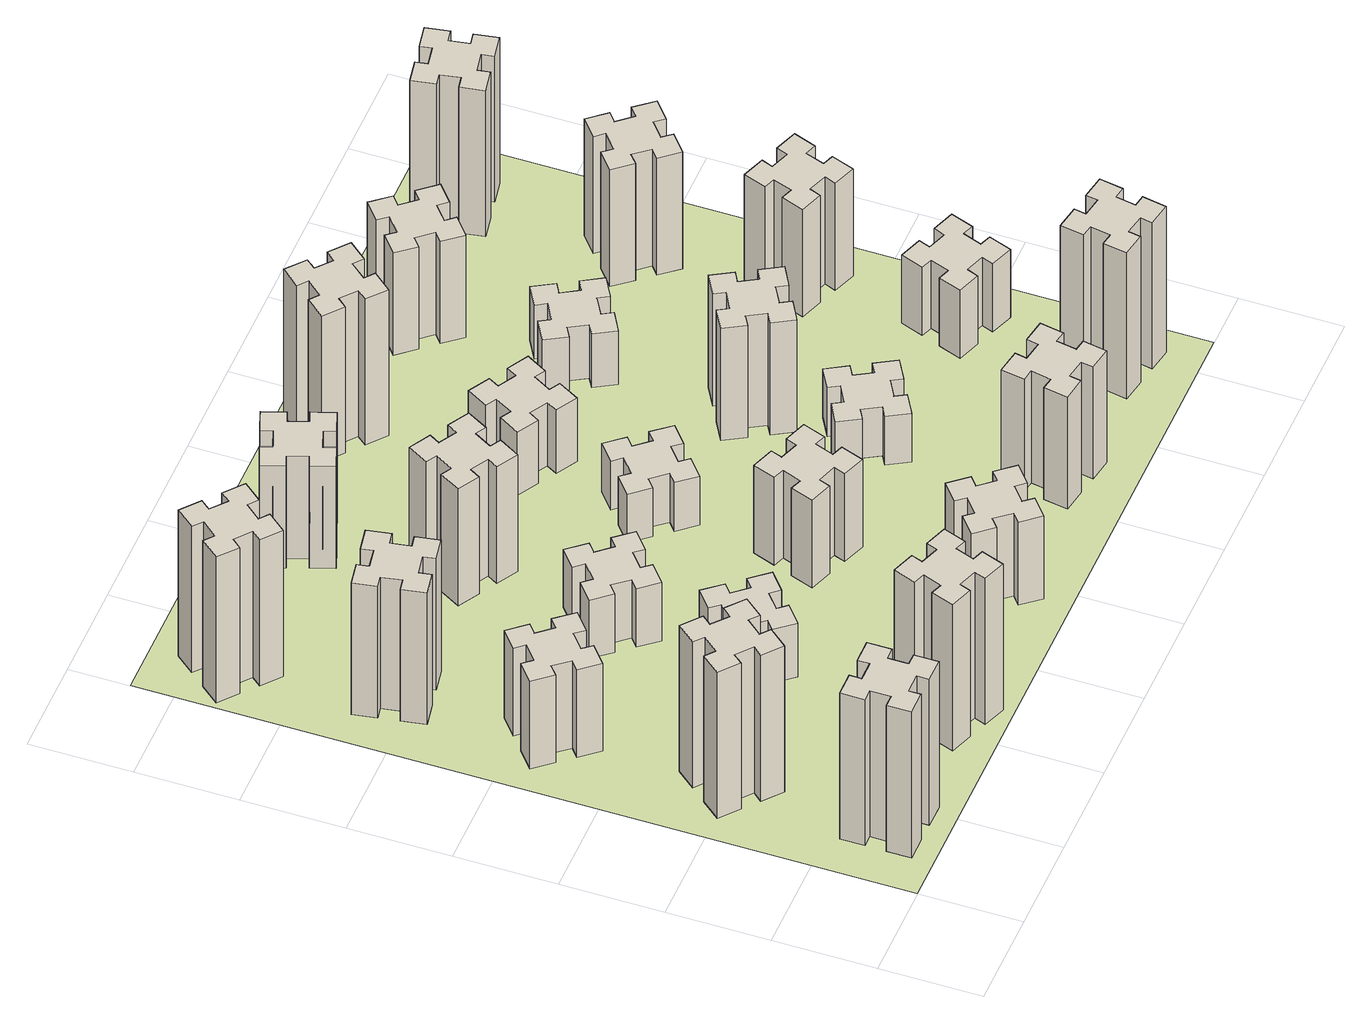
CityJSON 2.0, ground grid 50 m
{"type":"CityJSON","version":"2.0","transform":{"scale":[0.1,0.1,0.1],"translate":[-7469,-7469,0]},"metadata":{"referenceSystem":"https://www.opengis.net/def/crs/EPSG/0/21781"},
"CityObjects":{
"building1":{"type":"Building","attributes":{"class":"1000","function":"1000","usage":"1000","yearOfConstruction":2016,"roofType":"1000","measuredHeight":90,"storeysAboveGround":30,"storeysBelowGround":0},"geometry":[{"type":"Solid","lod":"1","boundaries":[[[[0,1,2,3,4,5,6,7,8,9,10,11,12,13,14,15,16,17,18,19]],[[17,16,20,21]],[[16,15,22,20]],[[15,14,23,22]],[[14,13,24,23]],[[13,12,25,24]],[[12,11,26,25]],[[11,10,27,26]],[[10,9,28,27]],[[9,8,29,28]],[[8,7,30,29]],[[7,6,31,30]],[[6,5,32,31]],[[5,4,33,32]],[[4,3,34,33]],[[3,2,35,34]],[[2,1,36,35]],[[1,0,37,36]],[[0,19,38,37]],[[19,18,39,38]],[[18,17,21,39]],[[24,25,26,27,28,29,30,31,32,33,34,35,36,37,38,39,21,20,22,23]]]]}]},
"building2":{"type":"Building","attributes":{"class":"1000","function":"1000","usage":"1000","yearOfConstruction":2016,"roofType":"1000","measuredHeight":90,"storeysAboveGround":30,"storeysBelowGround":0},"geometry":[{"type":"Solid","lod":"1","boundaries":[[[[40,41,42,43,44,45,46,47,48,49,50,51,52,53,54,55,56,57,58,59]],[[57,56,60,61]],[[56,55,62,60]],[[55,54,63,62]],[[54,53,64,63]],[[53,52,65,64]],[[52,51,66,65]],[[51,50,67,66]],[[50,49,68,67]],[[49,48,69,68]],[[48,47,70,69]],[[47,46,71,70]],[[46,45,72,71]],[[45,44,73,72]],[[44,43,74,73]],[[43,42,75,74]],[[42,41,76,75]],[[41,40,77,76]],[[40,59,78,77]],[[59,58,79,78]],[[58,57,61,79]],[[64,65,66,67,68,69,70,71,72,73,74,75,76,77,78,79,61,60,62,63]]]]}]},
"building3":{"type":"Building","attributes":{"class":"1000","function":"1000","usage":"1000","yearOfConstruction":2016,"roofType":"1000","measuredHeight":54,"storeysAboveGround":30,"storeysBelowGround":0},"geometry":[{"type":"Solid","lod":"1","boundaries":[[[[80,81,82,83,84,85,86,87,88,89,90,91,92,93,94,95,96,97,98,99]],[[97,96,100,101]],[[96,95,102,100]],[[95,94,103,102]],[[94,93,104,103]],[[93,92,105,104]],[[92,91,106,105]],[[91,90,107,106]],[[90,89,108,107]],[[89,88,109,108]],[[88,87,110,109]],[[87,86,111,110]],[[86,85,112,111]],[[85,84,113,112]],[[84,83,114,113]],[[83,82,115,114]],[[82,81,116,115]],[[81,80,117,116]],[[80,99,118,117]],[[99,98,119,118]],[[98,97,101,119]],[[104,105,106,107,108,109,110,111,112,113,114,115,116,117,118,119,101,100,102,103]]]]}]},
"building4":{"type":"Building","attributes":{"class":"1000","function":"1000","usage":"1000","yearOfConstruction":2016,"roofType":"1000","measuredHeight":81,"storeysAboveGround":30,"storeysBelowGround":0},"geometry":[{"type":"Solid","lod":"1","boundaries":[[[[120,121,122,123,124,125,126,127,128,129,130,131,132,133,134,135,136,137,138,139]],[[137,136,140,141]],[[136,135,142,140]],[[135,134,143,142]],[[134,133,144,143]],[[133,132,145,144]],[[132,131,146,145]],[[131,130,147,146]],[[130,129,148,147]],[[129,128,149,148]],[[128,127,150,149]],[[127,126,151,150]],[[126,125,152,151]],[[125,124,153,152]],[[124,123,154,153]],[[123,122,155,154]],[[122,121,156,155]],[[121,120,157,156]],[[120,139,158,157]],[[139,138,159,158]],[[138,137,141,159]],[[144,145,146,147,148,149,150,151,152,153,154,155,156,157,158,159,141,140,142,143]]]]}]},
"building5":{"type":"Building","attributes":{"class":"1000","function":"1000","usage":"1000","yearOfConstruction":2016,"roofType":"1000","measuredHeight":90,"storeysAboveGround":30,"storeysBelowGround":0},"geometry":[{"type":"Solid","lod":"1","boundaries":[[[[160,161,162,163,164,165,166,167,168,169,170,171,172,173,174,175,176,177,178,179]],[[177,176,180,181]],[[176,175,182,180]],[[175,174,183,182]],[[174,173,184,183]],[[173,172,185,184]],[[172,171,186,185]],[[171,170,187,186]],[[170,169,188,187]],[[169,168,189,188]],[[168,167,190,189]],[[167,166,191,190]],[[166,165,192,191]],[[165,164,193,192]],[[164,163,194,193]],[[163,162,195,194]],[[162,161,196,195]],[[161,160,197,196]],[[160,179,198,197]],[[179,178,199,198]],[[178,177,181,199]],[[184,185,186,187,188,189,190,191,192,193,194,195,196,197,198,199,181,180,182,183]]]]}]},
"building6":{"type":"Building","attributes":{"class":"1000","function":"1000","usage":"1000","yearOfConstruction":2016,"roofType":"1000","measuredHeight":90,"storeysAboveGround":30,"storeysBelowGround":0},"geometry":[{"type":"Solid","lod":"1","boundaries":[[[[200,201,202,203,204,205,206,207,208,209,210,211,212,213,214,215,216,217,218,219]],[[217,216,220,221]],[[216,215,222,220]],[[215,214,223,222]],[[214,213,224,223]],[[213,212,225,224]],[[212,211,226,225]],[[211,210,227,226]],[[210,209,228,227]],[[209,208,229,228]],[[208,207,230,229]],[[207,206,231,230]],[[206,205,232,231]],[[205,204,233,232]],[[204,203,234,233]],[[203,202,235,234]],[[202,201,236,235]],[[201,200,237,236]],[[200,219,238,237]],[[219,218,239,238]],[[218,217,221,239]],[[224,225,226,227,228,229,230,231,232,233,234,235,236,237,238,239,221,220,222,223]]]]}]},
"building7":{"type":"Building","attributes":{"class":"1000","function":"1000","usage":"1000","yearOfConstruction":2016,"roofType":"1000","measuredHeight":33,"storeysAboveGround":30,"storeysBelowGround":0},"geometry":[{"type":"Solid","lod":"1","boundaries":[[[[240,241,242,243,244,245,246,247,248,249,250,251,252,253,254,255,256,257,258,259]],[[257,256,260,261]],[[256,255,262,260]],[[255,254,263,262]],[[254,253,264,263]],[[253,252,265,264]],[[252,251,266,265]],[[251,250,267,266]],[[250,249,268,267]],[[249,248,269,268]],[[248,247,270,269]],[[247,246,271,270]],[[246,245,272,271]],[[245,244,273,272]],[[244,243,274,273]],[[243,242,275,274]],[[242,241,276,275]],[[241,240,277,276]],[[240,259,278,277]],[[259,258,279,278]],[[258,257,261,279]],[[264,265,266,267,268,269,270,271,272,273,274,275,276,277,278,279,261,260,262,263]]]]}]},
"building8":{"type":"Building","attributes":{"class":"1000","function":"1000","usage":"1000","yearOfConstruction":2016,"roofType":"1000","measuredHeight":36,"storeysAboveGround":30,"storeysBelowGround":0},"geometry":[{"type":"Solid","lod":"1","boundaries":[[[[280,281,282,283,284,285,286,287,288,289,290,291,292,293,294,295,296,297,298,299]],[[297,296,300,301]],[[296,295,302,300]],[[295,294,303,302]],[[294,293,304,303]],[[293,292,305,304]],[[292,291,306,305]],[[291,290,307,306]],[[290,289,308,307]],[[289,288,309,308]],[[288,287,310,309]],[[287,286,311,310]],[[286,285,312,311]],[[285,284,313,312]],[[284,283,314,313]],[[283,282,315,314]],[[282,281,316,315]],[[281,280,317,316]],[[280,299,318,317]],[[299,298,319,318]],[[298,297,301,319]],[[304,305,306,307,308,309,310,311,312,313,314,315,316,317,318,319,301,300,302,303]]]]}]},
"building9":{"type":"Building","attributes":{"class":"1000","function":"1000","usage":"1000","yearOfConstruction":2016,"roofType":"1000","measuredHeight":72,"storeysAboveGround":30,"storeysBelowGround":0},"geometry":[{"type":"Solid","lod":"1","boundaries":[[[[320,321,322,323,324,325,326,327,328,329,330,331,332,333,334,335,336,337,338,339]],[[337,336,340,341]],[[336,335,342,340]],[[335,334,343,342]],[[334,333,344,343]],[[333,332,345,344]],[[332,331,346,345]],[[331,330,347,346]],[[330,329,348,347]],[[329,328,349,348]],[[328,327,350,349]],[[327,326,351,350]],[[326,325,352,351]],[[325,324,353,352]],[[324,323,354,353]],[[323,322,355,354]],[[322,321,356,355]],[[321,320,357,356]],[[320,339,358,357]],[[339,338,359,358]],[[338,337,341,359]],[[344,345,346,347,348,349,350,351,352,353,354,355,356,357,358,359,341,340,342,343]]]]}]},
"building10":{"type":"Building","attributes":{"class":"1000","function":"1000","usage":"1000","yearOfConstruction":2016,"roofType":"1000","measuredHeight":51,"storeysAboveGround":30,"storeysBelowGround":0},"geometry":[{"type":"Solid","lod":"1","boundaries":[[[[360,361,362,363,364,365,366,367,368,369,370,371,372,373,374,375,376,377,378,379]],[[377,376,380,381]],[[376,375,382,380]],[[375,374,383,382]],[[374,373,384,383]],[[373,372,385,384]],[[372,371,386,385]],[[371,370,387,386]],[[370,369,388,387]],[[369,368,389,388]],[[368,367,390,389]],[[367,366,391,390]],[[366,365,392,391]],[[365,364,393,392]],[[364,363,394,393]],[[363,362,395,394]],[[362,361,396,395]],[[361,360,397,396]],[[360,379,398,397]],[[379,378,399,398]],[[378,377,381,399]],[[384,385,386,387,388,389,390,391,392,393,394,395,396,397,398,399,381,380,382,383]]]]}]},
"building11":{"type":"Building","attributes":{"class":"1000","function":"1000","usage":"1000","yearOfConstruction":2016,"roofType":"1000","measuredHeight":63,"storeysAboveGround":30,"storeysBelowGround":0},"geometry":[{"type":"Solid","lod":"1","boundaries":[[[[400,401,402,403,404,405,406,407,408,409,410,411,412,413,414,415,416,417,418,419]],[[417,416,420,421]],[[416,415,422,420]],[[415,414,423,422]],[[414,413,424,423]],[[413,412,425,424]],[[412,411,426,425]],[[411,410,427,426]],[[410,409,428,427]],[[409,408,429,428]],[[408,407,430,429]],[[407,406,431,430]],[[406,405,432,431]],[[405,404,433,432]],[[404,403,434,433]],[[403,402,435,434]],[[402,401,436,435]],[[401,400,437,436]],[[400,419,438,437]],[[419,418,439,438]],[[418,417,421,439]],[[424,425,426,427,428,429,430,431,432,433,434,435,436,437,438,439,421,420,422,423]]]]}]},
"building12":{"type":"Building","attributes":{"class":"1000","function":"1000","usage":"1000","yearOfConstruction":2016,"roofType":"1000","measuredHeight":54,"storeysAboveGround":30,"storeysBelowGround":0},"geometry":[{"type":"Solid","lod":"1","boundaries":[[[[440,441,442,443,444,445,446,447,448,449,450,451,452,453,454,455,456,457,458,459]],[[457,456,460,461]],[[456,455,462,460]],[[455,454,463,462]],[[454,453,464,463]],[[453,452,465,464]],[[452,451,466,465]],[[451,450,467,466]],[[450,449,468,467]],[[449,448,469,468]],[[448,447,470,469]],[[447,446,471,470]],[[446,445,472,471]],[[445,444,473,472]],[[444,443,474,473]],[[443,442,475,474]],[[442,441,476,475]],[[441,440,477,476]],[[440,459,478,477]],[[459,458,479,478]],[[458,457,461,479]],[[464,465,466,467,468,469,470,471,472,473,474,475,476,477,478,479,461,460,462,463]]]]}]},
"building13":{"type":"Building","attributes":{"class":"1000","function":"1000","usage":"1000","yearOfConstruction":2016,"roofType":"1000","measuredHeight":30,"storeysAboveGround":30,"storeysBelowGround":0},"geometry":[{"type":"Solid","lod":"1","boundaries":[[[[480,481,482,483,484,485,486,487,488,489,490,491,492,493,494,495,496,497,498,499]],[[497,496,500,501]],[[496,495,502,500]],[[495,494,503,502]],[[494,493,504,503]],[[493,492,505,504]],[[492,491,506,505]],[[491,490,507,506]],[[490,489,508,507]],[[489,488,509,508]],[[488,487,510,509]],[[487,486,511,510]],[[486,485,512,511]],[[485,484,513,512]],[[484,483,514,513]],[[483,482,515,514]],[[482,481,516,515]],[[481,480,517,516]],[[480,499,518,517]],[[499,498,519,518]],[[498,497,501,519]],[[504,505,506,507,508,509,510,511,512,513,514,515,516,517,518,519,501,500,502,503]]]]}]},
"building14":{"type":"Building","attributes":{"class":"1000","function":"1000","usage":"1000","yearOfConstruction":2016,"roofType":"1000","measuredHeight":39,"storeysAboveGround":30,"storeysBelowGround":0},"geometry":[{"type":"Solid","lod":"1","boundaries":[[[[520,521,522,523,524,525,526,527,528,529,530,531,532,533,534,535,536,537,538,539]],[[537,536,540,541]],[[536,535,542,540]],[[535,534,543,542]],[[534,533,544,543]],[[533,532,545,544]],[[532,531,546,545]],[[531,530,547,546]],[[530,529,548,547]],[[529,528,549,548]],[[528,527,550,549]],[[527,526,551,550]],[[526,525,552,551]],[[525,524,553,552]],[[524,523,554,553]],[[523,522,555,554]],[[522,521,556,555]],[[521,520,557,556]],[[520,539,558,557]],[[539,538,559,558]],[[538,537,541,559]],[[544,545,546,547,548,549,550,551,552,553,554,555,556,557,558,559,541,540,542,543]]]]}]},
"building15":{"type":"Building","attributes":{"class":"1000","function":"1000","usage":"1000","yearOfConstruction":2016,"roofType":"1000","measuredHeight":69,"storeysAboveGround":30,"storeysBelowGround":0},"geometry":[{"type":"Solid","lod":"1","boundaries":[[[[560,561,562,563,564,565,566,567,568,569,570,571,572,573,574,575,576,577,578,579]],[[577,576,580,581]],[[576,575,582,580]],[[575,574,583,582]],[[574,573,584,583]],[[573,572,585,584]],[[572,571,586,585]],[[571,570,587,586]],[[570,569,588,587]],[[569,568,589,588]],[[568,567,590,589]],[[567,566,591,590]],[[566,565,592,591]],[[565,564,593,592]],[[564,563,594,593]],[[563,562,595,594]],[[562,561,596,595]],[[561,560,597,596]],[[560,579,598,597]],[[579,578,599,598]],[[578,577,581,599]],[[584,585,586,587,588,589,590,591,592,593,594,595,596,597,598,599,581,580,582,583]]]]}]},
"building16":{"type":"Building","attributes":{"class":"1000","function":"1000","usage":"1000","yearOfConstruction":2016,"roofType":"1000","measuredHeight":90,"storeysAboveGround":30,"storeysBelowGround":0},"geometry":[{"type":"Solid","lod":"1","boundaries":[[[[600,601,602,603,604,605,606,607,608,609,610,611,612,613,614,615,616,617,618,619]],[[617,616,620,621]],[[616,615,622,620]],[[615,614,623,622]],[[614,613,624,623]],[[613,612,625,624]],[[612,611,626,625]],[[611,610,627,626]],[[610,609,628,627]],[[609,608,629,628]],[[608,607,630,629]],[[607,606,631,630]],[[606,605,632,631]],[[605,604,633,632]],[[604,603,634,633]],[[603,602,635,634]],[[602,601,636,635]],[[601,600,637,636]],[[600,619,638,637]],[[619,618,639,638]],[[618,617,621,639]],[[624,625,626,627,628,629,630,631,632,633,634,635,636,637,638,639,621,620,622,623]]]]}]},
"building17":{"type":"Building","attributes":{"class":"1000","function":"1000","usage":"1000","yearOfConstruction":2016,"roofType":"1000","measuredHeight":30,"storeysAboveGround":30,"storeysBelowGround":0},"geometry":[{"type":"Solid","lod":"1","boundaries":[[[[640,641,642,643,644,645,646,647,648,649,650,651,652,653,654,655,656,657,658,659]],[[657,656,660,661]],[[656,655,662,660]],[[655,654,663,662]],[[654,653,664,663]],[[653,652,665,664]],[[652,651,666,665]],[[651,650,667,666]],[[650,649,668,667]],[[649,648,669,668]],[[648,647,670,669]],[[647,646,671,670]],[[646,645,672,671]],[[645,644,673,672]],[[644,643,674,673]],[[643,642,675,674]],[[642,641,676,675]],[[641,640,677,676]],[[640,659,678,677]],[[659,658,679,678]],[[658,657,661,679]],[[664,665,666,667,668,669,670,671,672,673,674,675,676,677,678,679,661,660,662,663]]]]}]},
"building18":{"type":"Building","attributes":{"class":"1000","function":"1000","usage":"1000","yearOfConstruction":2016,"roofType":"1000","measuredHeight":69,"storeysAboveGround":30,"storeysBelowGround":0},"geometry":[{"type":"Solid","lod":"1","boundaries":[[[[680,681,682,683,684,685,686,687,688,689,690,691,692,693,694,695,696,697,698,699]],[[697,696,700,701]],[[696,695,702,700]],[[695,694,703,702]],[[694,693,704,703]],[[693,692,705,704]],[[692,691,706,705]],[[691,690,707,706]],[[690,689,708,707]],[[689,688,709,708]],[[688,687,710,709]],[[687,686,711,710]],[[686,685,712,711]],[[685,684,713,712]],[[684,683,714,713]],[[683,682,715,714]],[[682,681,716,715]],[[681,680,717,716]],[[680,699,718,717]],[[699,698,719,718]],[[698,697,701,719]],[[704,705,706,707,708,709,710,711,712,713,714,715,716,717,718,719,701,700,702,703]]]]}]},
"building19":{"type":"Building","attributes":{"class":"1000","function":"1000","usage":"1000","yearOfConstruction":2016,"roofType":"1000","measuredHeight":33,"storeysAboveGround":30,"storeysBelowGround":0},"geometry":[{"type":"Solid","lod":"1","boundaries":[[[[720,721,722,723,724,725,726,727,728,729,730,731,732,733,734,735,736,737,738,739]],[[737,736,740,741]],[[736,735,742,740]],[[735,734,743,742]],[[734,733,744,743]],[[733,732,745,744]],[[732,731,746,745]],[[731,730,747,746]],[[730,729,748,747]],[[729,728,749,748]],[[728,727,750,749]],[[727,726,751,750]],[[726,725,752,751]],[[725,724,753,752]],[[724,723,754,753]],[[723,722,755,754]],[[722,721,756,755]],[[721,720,757,756]],[[720,739,758,757]],[[739,738,759,758]],[[738,737,741,759]],[[744,745,746,747,748,749,750,751,752,753,754,755,756,757,758,759,741,740,742,743]]]]}]},
"building20":{"type":"Building","attributes":{"class":"1000","function":"1000","usage":"1000","yearOfConstruction":2016,"roofType":"1000","measuredHeight":90,"storeysAboveGround":30,"storeysBelowGround":0},"geometry":[{"type":"Solid","lod":"1","boundaries":[[[[760,761,762,763,764,765,766,767,768,769,770,771,772,773,774,775,776,777,778,779]],[[777,776,780,781]],[[776,775,782,780]],[[775,774,783,782]],[[774,773,784,783]],[[773,772,785,784]],[[772,771,786,785]],[[771,770,787,786]],[[770,769,788,787]],[[769,768,789,788]],[[768,767,790,789]],[[767,766,791,790]],[[766,765,792,791]],[[765,764,793,792]],[[764,763,794,793]],[[763,762,795,794]],[[762,761,796,795]],[[761,760,797,796]],[[760,779,798,797]],[[779,778,799,798]],[[778,777,781,799]],[[784,785,786,787,788,789,790,791,792,793,794,795,796,797,798,799,781,780,782,783]]]]}]},
"building21":{"type":"Building","attributes":{"class":"1000","function":"1000","usage":"1000","yearOfConstruction":2016,"roofType":"1000","measuredHeight":63,"storeysAboveGround":30,"storeysBelowGround":0},"geometry":[{"type":"Solid","lod":"1","boundaries":[[[[800,801,802,803,804,805,806,807,808,809,810,811,812,813,814,815,816,817,818,819]],[[817,816,820,821]],[[816,815,822,820]],[[815,814,823,822]],[[814,813,824,823]],[[813,812,825,824]],[[812,811,826,825]],[[811,810,827,826]],[[810,809,828,827]],[[809,808,829,828]],[[808,807,830,829]],[[807,806,831,830]],[[806,805,832,831]],[[805,804,833,832]],[[804,803,834,833]],[[803,802,835,834]],[[802,801,836,835]],[[801,800,837,836]],[[800,819,838,837]],[[819,818,839,838]],[[818,817,821,839]],[[824,825,826,827,828,829,830,831,832,833,834,835,836,837,838,839,821,820,822,823]]]]}]},
"building22":{"type":"Building","attributes":{"class":"1000","function":"1000","usage":"1000","yearOfConstruction":2016,"roofType":"1000","measuredHeight":42,"storeysAboveGround":30,"storeysBelowGround":0},"geometry":[{"type":"Solid","lod":"1","boundaries":[[[[840,841,842,843,844,845,846,847,848,849,850,851,852,853,854,855,856,857,858,859]],[[857,856,860,861]],[[856,855,862,860]],[[855,854,863,862]],[[854,853,864,863]],[[853,852,865,864]],[[852,851,866,865]],[[851,850,867,866]],[[850,849,868,867]],[[849,848,869,868]],[[848,847,870,869]],[[847,846,871,870]],[[846,845,872,871]],[[845,844,873,872]],[[844,843,874,873]],[[843,842,875,874]],[[842,841,876,875]],[[841,840,877,876]],[[840,859,878,877]],[[859,858,879,878]],[[858,857,861,879]],[[864,865,866,867,868,869,870,871,872,873,874,875,876,877,878,879,861,860,862,863]]]]}]},
"building23":{"type":"Building","attributes":{"class":"1000","function":"1000","usage":"1000","yearOfConstruction":2016,"roofType":"1000","measuredHeight":66,"storeysAboveGround":30,"storeysBelowGround":0},"geometry":[{"type":"Solid","lod":"1","boundaries":[[[[880,881,882,883,884,885,886,887,888,889,890,891,892,893,894,895,896,897,898,899]],[[897,896,900,901]],[[896,895,902,900]],[[895,894,903,902]],[[894,893,904,903]],[[893,892,905,904]],[[892,891,906,905]],[[891,890,907,906]],[[890,889,908,907]],[[889,888,909,908]],[[888,887,910,909]],[[887,886,911,910]],[[886,885,912,911]],[[885,884,913,912]],[[884,883,914,913]],[[883,882,915,914]],[[882,881,916,915]],[[881,880,917,916]],[[880,899,918,917]],[[899,898,919,918]],[[898,897,901,919]],[[904,905,906,907,908,909,910,911,912,913,914,915,916,917,918,919,901,900,902,903]]]]}]},
"building24":{"type":"Building","attributes":{"class":"1000","function":"1000","usage":"1000","yearOfConstruction":2016,"roofType":"1000","measuredHeight":72,"storeysAboveGround":30,"storeysBelowGround":0},"geometry":[{"type":"Solid","lod":"1","boundaries":[[[[920,921,922,923,924,925,926,927,928,929,930,931,932,933,934,935,936,937,938,939]],[[937,936,940,941]],[[936,935,942,940]],[[935,934,943,942]],[[934,933,944,943]],[[933,932,945,944]],[[932,931,946,945]],[[931,930,947,946]],[[930,929,948,947]],[[929,928,949,948]],[[928,927,950,949]],[[927,926,951,950]],[[926,925,952,951]],[[925,924,953,952]],[[924,923,954,953]],[[923,922,955,954]],[[922,921,956,955]],[[921,920,957,956]],[[920,939,958,957]],[[939,938,959,958]],[[938,937,941,959]],[[944,945,946,947,948,949,950,951,952,953,954,955,956,957,958,959,941,940,942,943]]]]}]},
"building25":{"type":"Building","attributes":{"class":"1000","function":"1000","usage":"1000","yearOfConstruction":2016,"roofType":"1000","measuredHeight":90,"storeysAboveGround":30,"storeysBelowGround":0},"geometry":[{"type":"Solid","lod":"1","boundaries":[[[[960,961,962,963,964,965,966,967,968,969,970,971,972,973,974,975,976,977,978,979]],[[977,976,980,981]],[[976,975,982,980]],[[975,974,983,982]],[[974,973,984,983]],[[973,972,985,984]],[[972,971,986,985]],[[971,970,987,986]],[[970,969,988,987]],[[969,968,989,988]],[[968,967,990,989]],[[967,966,991,990]],[[966,965,992,991]],[[965,964,993,992]],[[964,963,994,993]],[[963,962,995,994]],[[962,961,996,995]],[[961,960,997,996]],[[960,979,998,997]],[[979,978,999,998]],[[978,977,981,999]],[[984,985,986,987,988,989,990,991,992,993,994,995,996,997,998,999,981,980,982,983]]]]}]},
"landuse1":{"type":"LandUse","attributes":{"name":"plot1","function":"1010"},"geometry":[{"type":"MultiSurface","lod":"1","boundaries":[[[1000,1001,1002,1003]]]}]}
},
"vertices":[
[265,325,0],[265,225,0],[205,225,0],[205,105,0],[325,105,0],[325,165,0],[425,165,0],[425,105,0],[545,105,0],[545,225,0],[485,225,0],[485,325,0],[545,325,0],[545,445,0],[425,445,0],[425,385,0],[325,385,0],[325,445,0],[205,445,0],[205,325,0],[325,385,900],[325,445,900],[425,385,900],[425,445,900],[545,445,900],[545,325,900],[485,325,900],[485,225,900],[545,225,900],[545,105,900],[425,105,900],[425,165,900],[325,165,900],[325,105,900],[205,105,900],[205,225,900],[265,225,900],[265,325,900],[205,325,900],[205,445,900],
[484,1067,0],[408,1132,0],[446,1178,0],[354,1255,0],[277,1163,0],[323,1124,0],[259,1048,0],[213,1086,0],[136,994,0],[228,917,0],[266,963,0],[343,899,0],[304,853,0],[396,776,0],[473,868,0],[427,906,0],[492,983,0],[538,944,0],[615,1036,0],[523,1113,0],[492,983,900],[538,944,900],[427,906,900],[473,868,900],[396,776,900],[304,853,900],[343,899,900],[266,963,900],[228,917,900],[136,994,900],[213,1086,900],[259,1048,900],[323,1124,900],[277,1163,900],[354,1255,900],[446,1178,900],[408,1132,900],[484,1067,900],[523,1113,900],[615,1036,900],
[492,1888,0],[427,1964,0],[473,2003,0],[396,2095,0],[304,2018,0],[343,1972,0],[266,1907,0],[228,1953,0],[136,1876,0],[213,1784,0],[259,1823,0],[323,1746,0],[277,1708,0],[354,1616,0],[446,1693,0],[408,1739,0],[484,1803,0],[523,1757,0],[615,1834,0],[538,1926,0],[484,1803,540],[523,1757,540],[408,1739,540],[446,1693,540],[354,1616,540],[277,1708,540],[323,1746,540],[259,1823,540],[213,1784,540],[136,1876,540],[228,1953,540],[266,1907,540],[343,1972,540],[304,2018,540],[396,2095,540],[473,2003,540],[427,1964,540],[492,1888,540],[538,1926,540],[615,1834,540],
[405,2712,0],[307,2695,0],[297,2754,0],[178,2733,0],[199,2615,0],[258,2625,0],[276,2527,0],[217,2517,0],[237,2398,0],[356,2419,0],[345,2478,0],[444,2496,0],[454,2437,0],[572,2457,0],[551,2576,0],[492,2565,0],[475,2664,0],[534,2674,0],[513,2792,0],[395,2771,0],[475,2664,810],[534,2674,810],[492,2565,810],[551,2576,810],[572,2457,810],[454,2437,810],[444,2496,810],[345,2478,810],[356,2419,810],[237,2398,810],[217,2517,810],[276,2527,810],[258,2625,810],[199,2615,810],[178,2733,810],[297,2754,810],[307,2695,810],[405,2712,810],[395,2771,810],[513,2792,810],
[1029,360,0],[995,266,0],[939,287,0],[897,174,0],[1010,133,0],[1031,189,0],[1125,155,0],[1104,99,0],[1217,57,0],[1258,170,0],[1202,191,0],[1236,285,0],[1292,264,0],[1333,377,0],[1220,418,0],[1200,362,0],[1106,396,0],[1127,452,0],[1014,493,0],[973,380,0],[1106,396,900],[1127,452,900],[1200,362,900],[1220,418,900],[1333,377,900],[1292,264,900],[1236,285,900],[1202,191,900],[1258,170,900],[1217,57,900],[1104,99,900],[1125,155,900],[1031,189,900],[1010,133,900],[897,174,900],[939,287,900],[995,266,900],[1029,360,900],[973,380,900],[1014,493,900],
[384,3387,0],[308,3452,0],[346,3498,0],[254,3575,0],[177,3483,0],[223,3444,0],[159,3368,0],[113,3406,0],[36,3314,0],[128,3237,0],[166,3283,0],[243,3219,0],[204,3173,0],[296,3096,0],[373,3188,0],[327,3226,0],[392,3303,0],[438,3264,0],[515,3356,0],[423,3433,0],[392,3303,900],[438,3264,900],[327,3226,900],[373,3188,900],[296,3096,900],[204,3173,900],[243,3219,900],[166,3283,900],[128,3237,900],[36,3314,900],[113,3406,900],[159,3368,900],[223,3444,900],[177,3483,900],[254,3575,900],[346,3498,900],[308,3452,900],[384,3387,900],[423,3433,900],[515,3356,900],
[1083,1332,0],[1006,1267,0],[968,1313,0],[876,1236,0],[953,1144,0],[999,1183,0],[1063,1106,0],[1017,1068,0],[1094,976,0],[1186,1053,0],[1148,1099,0],[1224,1163,0],[1263,1117,0],[1355,1194,0],[1278,1286,0],[1232,1248,0],[1167,1324,0],[1213,1363,0],[1136,1455,0],[1044,1378,0],[1167,1324,330],[1213,1363,330],[1232,1248,330],[1278,1286,330],[1355,1194,330],[1263,1117,330],[1224,1163,330],[1148,1099,330],[1186,1053,330],[1094,976,330],[1017,1068,330],[1063,1106,330],[999,1183,330],[953,1144,330],[876,1236,330],[968,1313,330],[1006,1267,330],[1083,1332,330],[1044,1378,330],[1136,1455,330],
[1083,1972,0],[1006,1907,0],[968,1953,0],[876,1876,0],[953,1784,0],[999,1823,0],[1063,1746,0],[1017,1708,0],[1094,1616,0],[1186,1693,0],[1148,1739,0],[1224,1803,0],[1263,1757,0],[1355,1834,0],[1278,1926,0],[1232,1888,0],[1167,1964,0],[1213,2003,0],[1136,2095,0],[1044,2018,0],[1167,1964,360],[1213,2003,360],[1232,1888,360],[1278,1926,360],[1355,1834,360],[1263,1757,360],[1224,1803,360],[1148,1739,360],[1186,1693,360],[1094,1616,360],[1017,1708,360],[1063,1746,360],[999,1823,360],[953,1784,360],[876,1876,360],[968,1953,360],[1006,1907,360],[1083,1972,360],[1044,2018,360],[1136,2095,360],
[1314,2666,0],[1227,2716,0],[1257,2768,0],[1153,2828,0],[1093,2724,0],[1145,2694,0],[1095,2607,0],[1043,2637,0],[983,2533,0],[1087,2473,0],[1117,2525,0],[1204,2475,0],[1174,2423,0],[1278,2363,0],[1338,2467,0],[1286,2497,0],[1336,2584,0],[1388,2554,0],[1448,2658,0],[1344,2718,0],[1336,2584,720],[1388,2554,720],[1286,2497,720],[1338,2467,720],[1278,2363,720],[1174,2423,720],[1204,2475,720],[1117,2525,720],[1087,2473,720],[983,2533,720],[1043,2637,720],[1095,2607,720],[1145,2694,720],[1093,2724,720],[1153,2828,720],[1257,2768,720],[1227,2716,720],[1314,2666,720],[1344,2718,720],[1448,2658,720],
[1839,343,0],[1903,266,0],[1857,228,0],[1934,136,0],[2026,213,0],[1988,259,0],[2064,323,0],[2103,277,0],[2195,354,0],[2118,446,0],[2072,408,0],[2007,484,0],[2053,523,0],[1976,615,0],[1884,538,0],[1923,492,0],[1846,427,0],[1808,473,0],[1716,396,0],[1793,304,0],[1846,427,510],[1808,473,510],[1923,492,510],[1884,538,510],[1976,615,510],[2053,523,510],[2007,484,510],[2072,408,510],[2118,446,510],[2195,354,510],[2103,277,510],[2064,323,510],[1988,259,510],[2026,213,510],[1934,136,510],[1857,228,510],[1903,266,510],[1839,343,510],[1793,304,510],[1716,396,510],
[1125,3456,0],[1031,3422,0],[1010,3478,0],[897,3437,0],[939,3324,0],[995,3345,0],[1029,3251,0],[973,3230,0],[1014,3117,0],[1127,3159,0],[1106,3215,0],[1200,3249,0],[1220,3193,0],[1333,3234,0],[1292,3347,0],[1236,3326,0],[1202,3420,0],[1258,3440,0],[1217,3553,0],[1104,3512,0],[1202,3420,630],[1258,3440,630],[1236,3326,630],[1292,3347,630],[1333,3234,630],[1220,3193,630],[1200,3249,630],[1106,3215,630],[1127,3159,630],[1014,3117,630],[973,3230,630],[1029,3251,630],[995,3345,630],[939,3324,630],[897,3437,630],[1010,3478,630],[1031,3422,630],[1125,3456,630],[1104,3512,630],[1217,3553,630],
[1769,1300,0],[1735,1206,0],[1679,1227,0],[1637,1114,0],[1750,1073,0],[1771,1129,0],[1865,1095,0],[1844,1039,0],[1957,997,0],[1998,1110,0],[1942,1131,0],[1976,1225,0],[2032,1204,0],[2073,1317,0],[1960,1358,0],[1940,1302,0],[1846,1336,0],[1867,1392,0],[1754,1433,0],[1713,1320,0],[1846,1336,540],[1867,1392,540],[1940,1302,540],[1960,1358,540],[2073,1317,540],[2032,1204,540],[1976,1225,540],[1942,1131,540],[1998,1110,540],[1957,997,540],[1844,1039,540],[1865,1095,540],[1771,1129,540],[1750,1073,540],[1637,1114,540],[1679,1227,540],[1735,1206,540],[1769,1300,540],[1713,1320,540],[1754,1433,540],
[1972,1988,0],[1907,2064,0],[1953,2103,0],[1876,2195,0],[1784,2118,0],[1823,2072,0],[1746,2007,0],[1708,2053,0],[1616,1976,0],[1693,1884,0],[1739,1923,0],[1803,1846,0],[1757,1808,0],[1834,1716,0],[1926,1793,0],[1888,1839,0],[1964,1903,0],[2003,1857,0],[2095,1934,0],[2018,2026,0],[1964,1903,300],[2003,1857,300],[1888,1839,300],[1926,1793,300],[1834,1716,300],[1757,1808,300],[1803,1846,300],[1739,1923,300],[1693,1884,300],[1616,1976,300],[1708,2053,300],[1746,2007,300],[1823,2072,300],[1784,2118,300],[1876,2195,300],[1953,2103,300],[1907,2064,300],[1972,1988,300],[2018,2026,300],[2095,1934,300],
[2026,2497,0],[2076,2584,0],[2128,2554,0],[2188,2658,0],[2084,2718,0],[2054,2666,0],[1967,2716,0],[1997,2768,0],[1893,2828,0],[1833,2724,0],[1885,2694,0],[1835,2607,0],[1783,2637,0],[1723,2533,0],[1827,2473,0],[1857,2525,0],[1944,2475,0],[1914,2423,0],[2018,2363,0],[2078,2467,0],[1944,2475,390],[1914,2423,390],[1857,2525,390],[1827,2473,390],[1723,2533,390],[1783,2637,390],[1835,2607,390],[1885,2694,390],[1833,2724,390],[1893,2828,390],[1997,2768,390],[1967,2716,390],[2054,2666,390],[2084,2718,390],[2188,2658,390],[2128,2554,390],[2076,2584,390],[2026,2497,390],[2078,2467,390],[2018,2363,390],
[2596,444,0],[2578,345,0],[2519,356,0],[2498,237,0],[2617,217,0],[2627,276,0],[2725,258,0],[2715,199,0],[2833,178,0],[2854,297,0],[2795,307,0],[2812,405,0],[2871,395,0],[2892,513,0],[2774,534,0],[2764,475,0],[2665,492,0],[2676,551,0],[2557,572,0],[2537,454,0],[2665,492,690],[2676,551,690],[2764,475,690],[2774,534,690],[2892,513,690],[2871,395,690],[2812,405,690],[2795,307,690],[2854,297,690],[2833,178,690],[2715,199,690],[2725,258,690],[2627,276,690],[2617,217,690],[2498,237,690],[2519,356,690],[2578,345,690],[2596,444,690],[2537,454,690],[2557,572,690],
[1746,3383,0],[1823,3319,0],[1784,3273,0],[1876,3196,0],[1953,3288,0],[1907,3326,0],[1972,3403,0],[2018,3364,0],[2095,3456,0],[2003,3533,0],[1964,3487,0],[1888,3552,0],[1926,3598,0],[1834,3675,0],[1757,3583,0],[1803,3544,0],[1739,3468,0],[1693,3506,0],[1616,3414,0],[1708,3337,0],[1739,3468,900],[1693,3506,900],[1803,3544,900],[1757,3583,900],[1834,3675,900],[1926,3598,900],[1888,3552,900],[1964,3487,900],[2003,3533,900],[2095,3456,900],[2018,3364,900],[1972,3403,900],[1907,3326,900],[1953,3288,900],[1876,3196,900],[1784,3273,900],[1823,3319,900],[1746,3383,900],[1708,3337,900],[1616,3414,900],
[2475,1204,0],[2525,1117,0],[2473,1087,0],[2533,983,0],[2637,1043,0],[2607,1095,0],[2694,1145,0],[2724,1093,0],[2828,1153,0],[2768,1257,0],[2716,1227,0],[2666,1314,0],[2718,1344,0],[2658,1448,0],[2554,1388,0],[2584,1336,0],[2497,1286,0],[2467,1338,0],[2363,1278,0],[2423,1174,0],[2497,1286,300],[2467,1338,300],[2584,1336,300],[2554,1388,300],[2658,1448,300],[2718,1344,300],[2666,1314,300],[2716,1227,300],[2768,1257,300],[2828,1153,300],[2724,1093,300],[2694,1145,300],[2607,1095,300],[2637,1043,300],[2533,983,300],[2473,1087,300],[2525,1117,300],[2475,1204,300],[2423,1174,300],[2363,1278,300],
[2716,1767,0],[2666,1854,0],[2718,1884,0],[2658,1988,0],[2554,1928,0],[2584,1876,0],[2497,1826,0],[2467,1878,0],[2363,1818,0],[2423,1714,0],[2475,1744,0],[2525,1657,0],[2473,1627,0],[2533,1523,0],[2637,1583,0],[2607,1635,0],[2694,1685,0],[2724,1633,0],[2828,1693,0],[2768,1797,0],[2694,1685,690],[2724,1633,690],[2607,1635,690],[2637,1583,690],[2533,1523,690],[2473,1627,690],[2525,1657,690],[2475,1744,690],[2423,1714,690],[2363,1818,690],[2467,1878,690],[2497,1826,690],[2584,1876,690],[2554,1928,690],[2658,1988,690],[2718,1884,690],[2666,1854,690],[2716,1767,690],[2768,1797,690],[2828,1693,690],
[2475,2584,0],[2525,2497,0],[2473,2467,0],[2533,2363,0],[2637,2423,0],[2607,2475,0],[2694,2525,0],[2724,2473,0],[2828,2533,0],[2768,2637,0],[2716,2607,0],[2666,2694,0],[2718,2724,0],[2658,2828,0],[2554,2768,0],[2584,2716,0],[2497,2666,0],[2467,2718,0],[2363,2658,0],[2423,2554,0],[2497,2666,330],[2467,2718,330],[2584,2716,330],[2554,2768,330],[2658,2828,330],[2718,2724,330],[2666,2694,330],[2716,2607,330],[2768,2637,330],[2828,2533,330],[2724,2473,330],[2694,2525,330],[2607,2475,330],[2637,2423,330],[2533,2363,330],[2473,2467,330],[2525,2497,330],[2475,2584,330],[2423,2554,330],[2363,2658,330],
[3504,475,0],[3405,492,0],[3416,551,0],[3297,572,0],[3277,454,0],[3336,444,0],[3318,345,0],[3259,356,0],[3238,237,0],[3357,217,0],[3367,276,0],[3465,258,0],[3455,199,0],[3573,178,0],[3594,297,0],[3535,307,0],[3552,405,0],[3611,395,0],[3632,513,0],[3514,534,0],[3552,405,900],[3611,395,900],[3535,307,900],[3594,297,900],[3573,178,900],[3455,199,900],[3465,258,900],[3367,276,900],[3357,217,900],[3238,237,900],[3259,356,900],[3318,345,900],[3336,444,900],[3277,454,900],[3297,572,900],[3416,551,900],[3405,492,900],[3504,475,900],[3514,534,900],[3632,513,900],
[2712,3368,0],[2647,3444,0],[2693,3483,0],[2616,3575,0],[2524,3498,0],[2563,3452,0],[2486,3387,0],[2448,3433,0],[2356,3356,0],[2433,3264,0],[2479,3303,0],[2543,3226,0],[2497,3188,0],[2574,3096,0],[2666,3173,0],[2628,3219,0],[2704,3283,0],[2743,3237,0],[2835,3314,0],[2758,3406,0],[2704,3283,630],[2743,3237,630],[2628,3219,630],[2666,3173,630],[2574,3096,630],[2497,3188,630],[2543,3226,630],[2479,3303,630],[2433,3264,630],[2356,3356,630],[2448,3433,630],[2486,3387,630],[2563,3452,630],[2524,3498,630],[2616,3575,630],[2693,3483,630],[2647,3444,630],[2712,3368,630],[2758,3406,630],[2835,3314,630],
[3351,1029,0],[3445,995,0],[3424,939,0],[3537,897,0],[3578,1010,0],[3522,1031,0],[3556,1125,0],[3612,1104,0],[3653,1217,0],[3540,1258,0],[3520,1202,0],[3426,1236,0],[3447,1292,0],[3334,1333,0],[3293,1220,0],[3349,1200,0],[3315,1106,0],[3259,1127,0],[3217,1014,0],[3330,973,0],[3315,1106,420],[3259,1127,420],[3349,1200,420],[3293,1220,420],[3334,1333,420],[3447,1292,420],[3426,1236,420],[3520,1202,420],[3540,1258,420],[3653,1217,420],[3612,1104,420],[3556,1125,420],[3522,1031,420],[3578,1010,420],[3537,897,420],[3424,939,420],[3445,995,420],[3351,1029,420],[3330,973,420],[3217,1014,420],
[3520,1942,0],[3426,1976,0],[3447,2032,0],[3334,2073,0],[3293,1960,0],[3349,1940,0],[3315,1846,0],[3259,1867,0],[3217,1754,0],[3330,1713,0],[3351,1769,0],[3445,1735,0],[3424,1679,0],[3537,1637,0],[3578,1750,0],[3522,1771,0],[3556,1865,0],[3612,1844,0],[3653,1957,0],[3540,1998,0],[3556,1865,660],[3612,1844,660],[3522,1771,660],[3578,1750,660],[3537,1637,660],[3424,1679,660],[3445,1735,660],[3351,1769,660],[3330,1713,660],[3217,1754,660],[3259,1867,660],[3315,1846,660],[3349,1940,660],[3293,1960,660],[3334,2073,660],[3447,2032,660],[3426,1976,660],[3520,1942,660],[3540,1998,660],[3653,1957,660],
[3219,2563,0],[3283,2486,0],[3237,2448,0],[3314,2356,0],[3406,2433,0],[3368,2479,0],[3444,2543,0],[3483,2497,0],[3575,2574,0],[3498,2666,0],[3452,2628,0],[3387,2704,0],[3433,2743,0],[3356,2835,0],[3264,2758,0],[3303,2712,0],[3226,2647,0],[3188,2693,0],[3096,2616,0],[3173,2524,0],[3226,2647,720],[3188,2693,720],[3303,2712,720],[3264,2758,720],[3356,2835,720],[3433,2743,720],[3387,2704,720],[3452,2628,720],[3498,2666,720],[3575,2574,720],[3483,2497,720],[3444,2543,720],[3368,2479,720],[3406,2433,720],[3314,2356,720],[3237,2448,720],[3283,2486,720],[3219,2563,720],[3173,2524,720],[3096,2616,720],
[3218,3465,0],[3236,3367,0],[3177,3357,0],[3197,3238,0],[3316,3259,0],[3305,3318,0],[3404,3336,0],[3414,3277,0],[3532,3297,0],[3511,3416,0],[3452,3405,0],[3435,3504,0],[3494,3514,0],[3473,3632,0],[3355,3611,0],[3365,3552,0],[3267,3535,0],[3257,3594,0],[3138,3573,0],[3159,3455,0],[3267,3535,900],[3257,3594,900],[3365,3552,900],[3355,3611,900],[3473,3632,900],[3494,3514,900],[3435,3504,900],[3452,3405,900],[3511,3416,900],[3532,3297,900],[3414,3277,900],[3404,3336,900],[3305,3318,900],[3316,3259,900],[3197,3238,900],[3177,3357,900],[3236,3367,900],[3218,3465,900],[3159,3455,900],[3138,3573,900],
[5,3705,0],[3705,3705,0],[3705,5,0],[5,5,0]
]}
